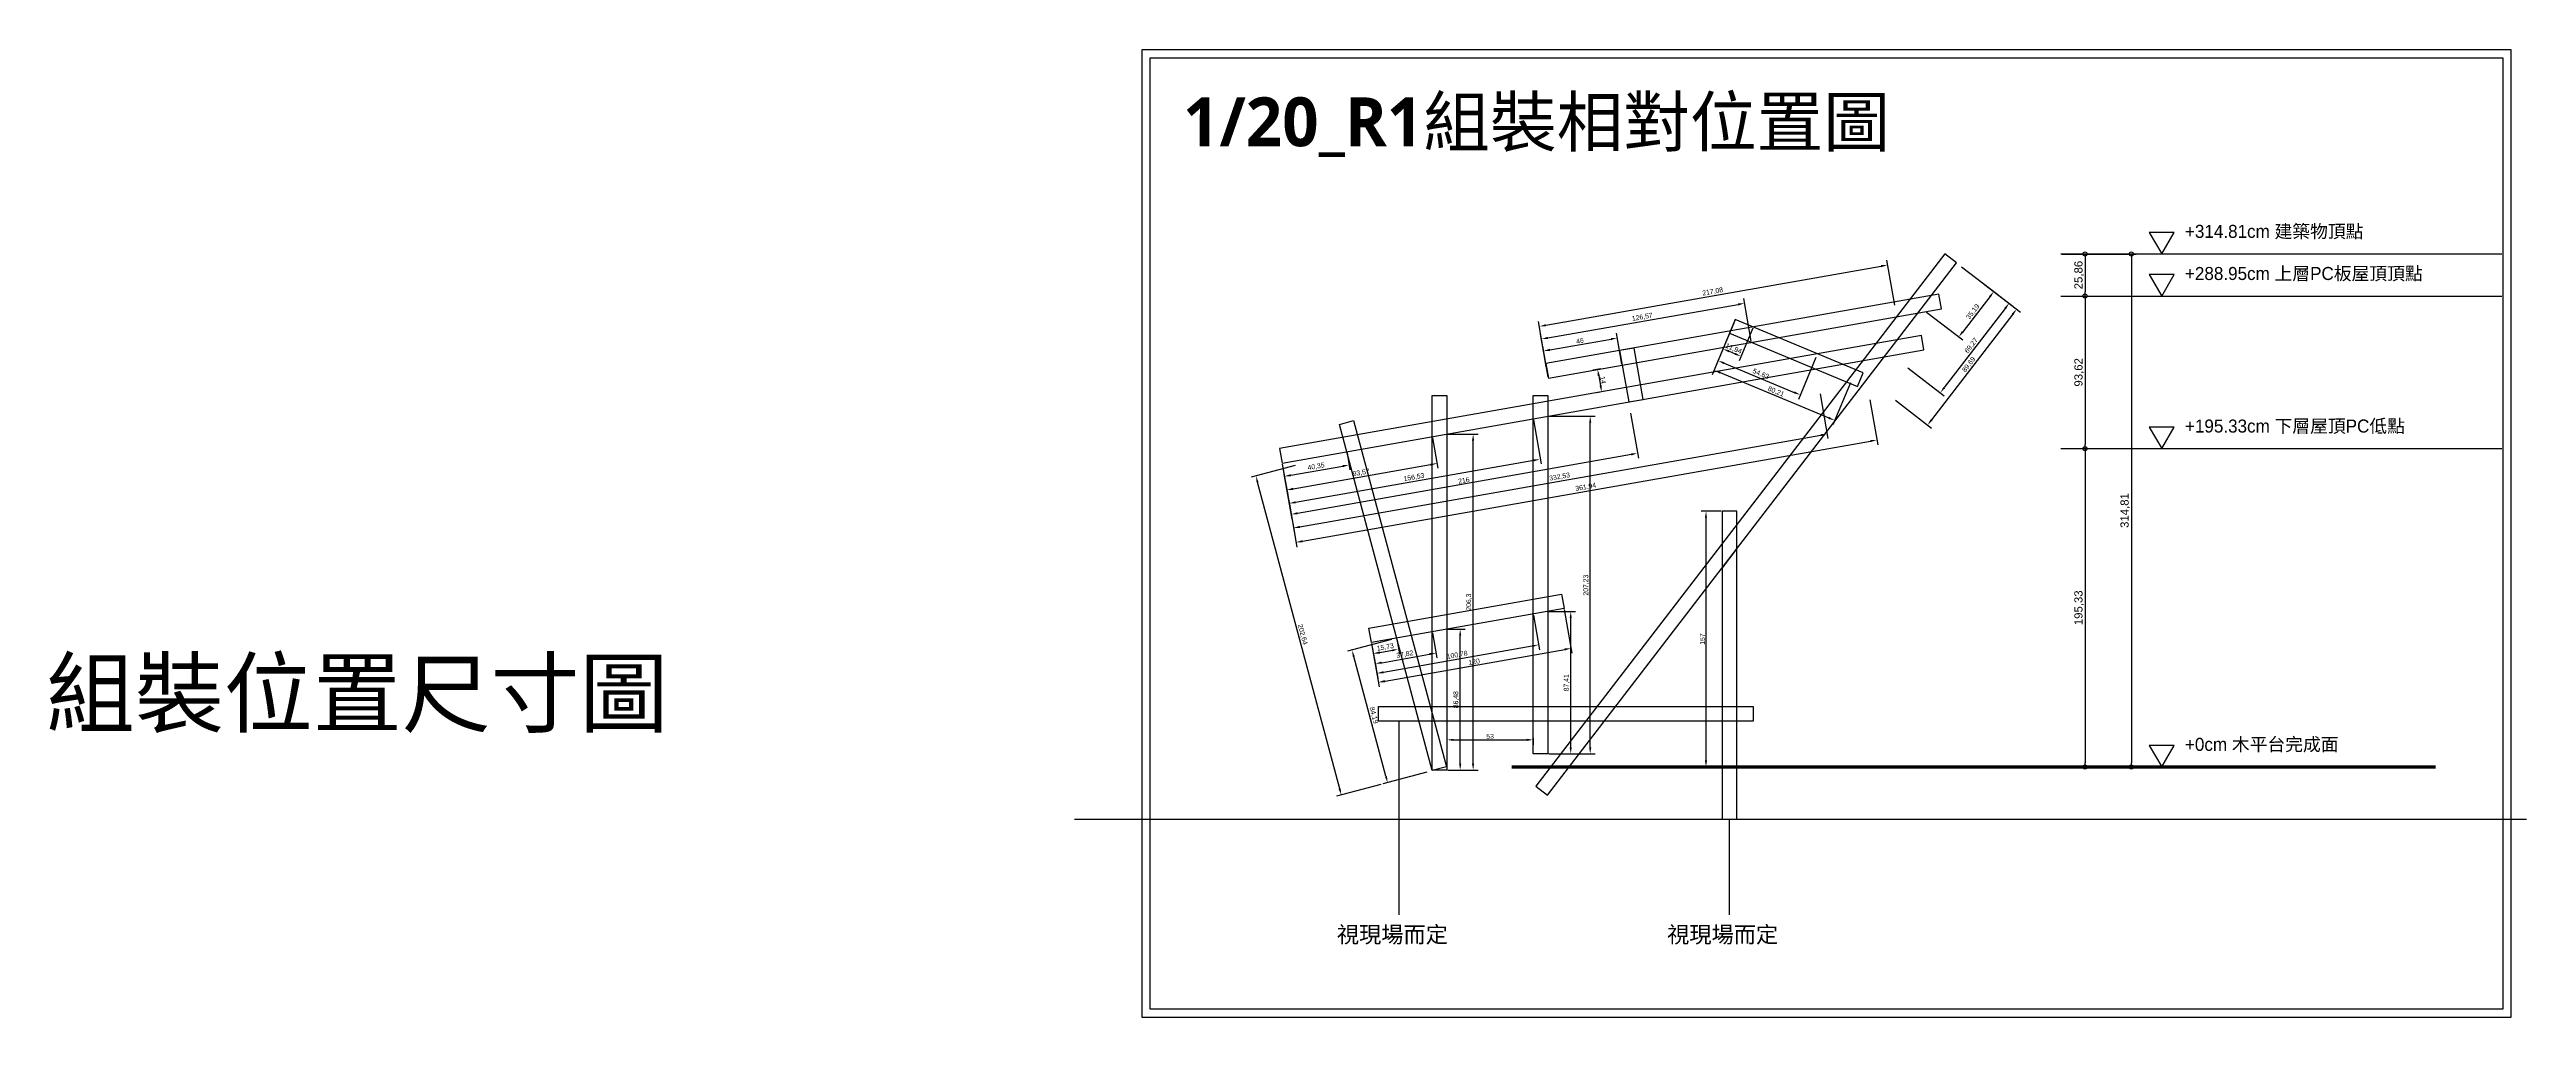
# Model space of a CAD drawing. Header units: millimetres. Extents: x -2666 to 6286, y -11880 to 4849.
# Drawn here: x -1854 to -334, y -8629 to -8035 of the extents above; entities that cross this region are included whole.
import ezdxf

# ---------------------------------------------------------------- set-up
doc = ezdxf.new("R2010")
doc.units = ezdxf.units.MM
for name, color, linetype in [('0-rib-base', 10, 'Continuous'), ('0-rib1', 6, 'Continuous'), ('dim', 244, 'Continuous'), ('木平台完成面', 3, 'Continuous')]:
    doc.layers.add(name, color=color, linetype=linetype)
doc.layers.add('default', color=11, linetype='Continuous', plot=False)
doc.styles.get("Standard").update_dxf_attribs({"font": 'arial.ttf'})
doc.dimstyles.new('ISO-25', dxfattribs={"dimtxt": 5, "dimasz": 2.5, "dimexe": 3, "dimexo": 0.625, "dimtad": 1, "dimtxsty": 'Standard', "dimblk": 'ORIGIN', "dimcen": 2.5, "dimadec": 0, "dimazin": 0, "dimtfac": 1, "dimtmove": 1, "dimatfit": 1, "dimldrblk": 'ORIGIN', "dimfxl": 0, "dimarcsym": 0})
doc.dimstyles.new('短柱', dxfattribs={"dimtxt": 3, "dimasz": 4, "dimexe": 3, "dimexo": 0.625, "dimtad": 1, "dimtxsty": 'Standard', "dimcen": 2.5, "dimadec": 0, "dimazin": 0, "dimtfac": 1, "dimtmove": 1, "dimatfit": 1, "dimldrblk": 'ORIGIN', "dimfxl": 0, "dimarcsym": 0})

# ---------------------------------------------------------------- blocks, each defined once
blk = doc.blocks.new('_Origin')
at = {"color": 0, "linetype": 'ByBlock', "lineweight": -2}
blk.add_line((0, 0), (-1, 0), dxfattribs=at)
blk.add_circle((0, 0), 0.5, dxfattribs=at)
blk = doc.blocks.new('*D613')
at = {"layer": 'Defpoints', "color": 0}
for p in [(-619.6, -8160.1), (-619.6, -8185.9), (-604.6, -8185.9)]:
    blk.add_point(p, dxfattribs=at)
at = {"layer": 'dim', "color": 0, "lineweight": -2}
for p, q in [((-618.9, -8160.1), (-601.6, -8160.1)), ((-604.6, -8162.6), (-604.6, -8183.4)), ((-618.9, -8185.9), (-601.6, -8185.9))]:
    blk.add_line(p, q, dxfattribs=at)
at = {"layer": 'dim', "color": 0, "lineweight": -2, "xscale": 2.5, "yscale": 2.5, "zscale": 2.5}
for p, rotation in [((-604.6, -8160.1), 90), ((-604.6, -8185.9), 270)]:
    blk.add_blockref('_Origin', p, dxfattribs=dict(at, rotation=rotation))
at = {"layer": 'dim', "color": 0, "insert": (-608.2, -8173), "char_height": 5, "attachment_point": 5, "rotation": 90}
blk.add_mtext('25,86', dxfattribs=at)
blk = doc.blocks.new('*D614')
at = {"layer": 'Defpoints', "color": 0}
for p in [(-619.6, -8185.9), (-619.6, -8279.5), (-604.6, -8279.5)]:
    blk.add_point(p, dxfattribs=at)
at = {"layer": 'dim', "color": 0, "lineweight": -2}
for p, q in [((-618.9, -8185.9), (-601.6, -8185.9)), ((-604.6, -8188.4), (-604.6, -8277)), ((-618.9, -8279.5), (-601.6, -8279.5))]:
    blk.add_line(p, q, dxfattribs=at)
at = {"layer": 'dim', "color": 0, "lineweight": -2, "xscale": 2.5, "yscale": 2.5, "zscale": 2.5}
for p, rotation in [((-604.6, -8185.9), 90), ((-604.6, -8279.5), 270)]:
    blk.add_blockref('_Origin', p, dxfattribs=dict(at, rotation=rotation))
at = {"layer": 'dim', "color": 0, "insert": (-608.2, -8232.7), "char_height": 5, "attachment_point": 5, "rotation": 90}
blk.add_mtext('93,62', dxfattribs=at)
blk = doc.blocks.new('*D615')
at = {"layer": 'Defpoints', "color": 0}
for p in [(-619.6, -8279.5), (-619.6, -8474.9), (-604.6, -8474.9)]:
    blk.add_point(p, dxfattribs=at)
at = {"layer": 'dim', "color": 0, "lineweight": -2}
for p, q in [((-618.9, -8279.5), (-601.6, -8279.5)), ((-604.6, -8282), (-604.6, -8472.4)), ((-618.9, -8474.9), (-601.6, -8474.9))]:
    blk.add_line(p, q, dxfattribs=at)
at = {"layer": 'dim', "color": 0, "lineweight": -2, "xscale": 2.5, "yscale": 2.5, "zscale": 2.5}
for p, rotation in [((-604.6, -8279.5), 90), ((-604.6, -8474.9), 270)]:
    blk.add_blockref('_Origin', p, dxfattribs=dict(at, rotation=rotation))
at = {"layer": 'dim', "color": 0, "insert": (-608.2, -8377.2), "char_height": 5, "attachment_point": 5, "rotation": 90}
blk.add_mtext('195,33', dxfattribs=at)
blk = doc.blocks.new('*D612')
at = {"layer": 'Defpoints', "color": 0}
for p in [(-619.6, -8160.1), (-618.9, -8474.9), (-576.2, -8474.9)]:
    blk.add_point(p, dxfattribs=at)
at = {"layer": 'dim', "color": 0, "lineweight": -2}
for p, q in [((-618.9, -8160.1), (-573.2, -8160.1)), ((-576.2, -8162.6), (-576.2, -8472.4)), ((-618.3, -8474.9), (-573.2, -8474.9))]:
    blk.add_line(p, q, dxfattribs=at)
at = {"layer": 'dim', "color": 0, "lineweight": -2, "xscale": 2.5, "yscale": 2.5, "zscale": 2.5}
for p, rotation in [((-576.2, -8160.1), 90), ((-576.2, -8474.9), 270)]:
    blk.add_blockref('_Origin', p, dxfattribs=dict(at, rotation=rotation))
at = {"layer": 'dim', "color": 0, "insert": (-579.9, -8317.5), "char_height": 5, "attachment_point": 5, "rotation": 90}
blk.add_mtext('314,81', dxfattribs=at)
blk = doc.blocks.new('*D616')
at = {"layer": 'Defpoints', "color": 0}
for p in [(-891.6, -8211.6), (-934, -8236.2), (-888.7, -8228.2)]:
    blk.add_point(p, dxfattribs=at)
at = {"layer": 'dim', "color": 0, "lineweight": -2}
for p, q in [((-934.1, -8235.6), (-937.4, -8216.6)), ((-933, -8218.9), (-895.5, -8212.3)), ((-888.8, -8227.6), (-892.1, -8208.6))]:
    blk.add_line(p, q, dxfattribs=at)
at = {"layer": 'dim', "color": 0}
for points in [[(-933.1, -8218.2), (-932.8, -8219.5), (-936.9, -8219.6)], [(-895.6, -8211.6), (-895.4, -8212.9), (-891.6, -8211.6)]]:
    blk.add_solid(points, dxfattribs=at)
at = {"layer": 'dim', "color": 0, "insert": (-914.6, -8213.4), "char_height": 3, "attachment_point": 5, "rotation": 10}
blk.add_mtext('46', dxfattribs=at)
blk = doc.blocks.new('*D617')
at = {"layer": 'Defpoints', "color": 0}
for p in [(-813.5, -8190.3), (-809.3, -8214.3), (-934, -8236.2)]:
    blk.add_point(p, dxfattribs=at)
at = {"layer": 'dim', "color": 0, "lineweight": -2}
for p, q in [((-934.2, -8211.6), (-817.5, -8191)), ((-809.4, -8213.6), (-814.1, -8187.4)), ((-934.1, -8235.6), (-938.7, -8209.3))]:
    blk.add_line(p, q, dxfattribs=at)
at = {"layer": 'dim', "color": 0}
for points in [[(-817.6, -8190.3), (-817.4, -8191.7), (-813.5, -8190.3)], [(-934.4, -8210.9), (-934.1, -8212.2), (-938.2, -8212.3)]]:
    blk.add_solid(points, dxfattribs=at)
at = {"layer": 'dim', "color": 0, "insert": (-876.3, -8198.9), "char_height": 3, "attachment_point": 5, "rotation": 10}
blk.add_mtext('126,57', dxfattribs=at)
blk = doc.blocks.new('*D618')
at = {"layer": 'Defpoints', "color": 0}
for p in [(-725.8, -8166.8), (-720.2, -8198.5), (-934, -8236.2)]:
    blk.add_point(p, dxfattribs=at)
at = {"layer": 'dim', "color": 0, "lineweight": -2}
for p, q in [((-935.6, -8203.8), (-729.7, -8167.5)), ((-721.4, -8191.4), (-726.3, -8163.9)), ((-935.2, -8229.1), (-940.1, -8201.6))]:
    blk.add_line(p, q, dxfattribs=at)
at = {"layer": 'dim', "color": 0}
for points in [[(-729.8, -8166.8), (-729.6, -8168.2), (-725.8, -8166.8)], [(-935.7, -8203.2), (-935.5, -8204.5), (-939.5, -8204.5)]]:
    blk.add_solid(points, dxfattribs=at)
at = {"layer": 'dim', "color": 0, "insert": (-833.1, -8183.3), "char_height": 3, "attachment_point": 5, "rotation": 10}
blk.add_mtext('217,08', dxfattribs=at)
blk = doc.blocks.new('*D619')
at = {"layer": 'Defpoints', "color": 0}
for p in [(-901, -8230.4), (-901.3, -8244.7), (-898.6, -8244.2)]:
    blk.add_point(p, dxfattribs=at)
at = {"layer": 'dim', "color": 0, "lineweight": -2}
for p, q in [((-901.7, -8230.5), (-906.7, -8231.4)), ((-903, -8234.8), (-902, -8240.7)), ((-899.2, -8244.3), (-904.2, -8245.2))]:
    blk.add_line(p, q, dxfattribs=at)
at = {"layer": 'dim', "color": 0}
for points in [[(-902.4, -8234.7), (-903.7, -8235), (-903.7, -8230.9)], [(-901.3, -8240.6), (-902.6, -8240.9), (-901.3, -8244.7)]]:
    blk.add_solid(points, dxfattribs=at)
at = {"layer": 'dim', "color": 0, "insert": (-900.4, -8237.4), "char_height": 3, "attachment_point": 5, "rotation": 280}
blk.add_mtext('14', dxfattribs=at)
blk = doc.blocks.new('*D620')
at = {"layer": 'Defpoints', "color": 0}
for p in [(-1057.6, -8281.4), (-1097.4, -8288.4), (-1056.2, -8289.5)]:
    blk.add_point(p, dxfattribs=at)
at = {"layer": 'dim', "color": 0, "lineweight": -2}
for p, q in [((-1057.5, -8282), (-1055.7, -8292.5)), ((-1097.3, -8289), (-1095.4, -8299.5)), ((-1092, -8295.8), (-1060.1, -8290.2))]:
    blk.add_line(p, q, dxfattribs=at)
at = {"layer": 'dim', "color": 0}
for points in [[(-1092.1, -8295.2), (-1091.9, -8296.5), (-1095.9, -8296.5)], [(-1060.3, -8289.6), (-1060, -8290.9), (-1056.2, -8289.5)]]:
    blk.add_solid(points, dxfattribs=at)
at = {"layer": 'dim', "color": 0, "insert": (-1076.5, -8290.6), "char_height": 3, "attachment_point": 5, "rotation": 10}
blk.add_mtext('40,35', dxfattribs=at)
blk = doc.blocks.new('*D621')
at = {"layer": 'Defpoints', "color": 0}
for p in [(-1005.2, -8272.2), (-1097.4, -8288.4), (-1002.3, -8288.6)]:
    blk.add_point(p, dxfattribs=at)
at = {"layer": 'dim', "color": 0, "lineweight": -2}
for p, q in [((-1005.1, -8272.8), (-1001.8, -8291.6)), ((-1097.3, -8289), (-1093.9, -8307.8)), ((-1090.5, -8304.2), (-1006.3, -8289.3))]:
    blk.add_line(p, q, dxfattribs=at)
at = {"layer": 'dim', "color": 0}
for points in [[(-1006.4, -8288.7), (-1006.1, -8290), (-1002.3, -8288.6)], [(-1090.6, -8303.5), (-1090.4, -8304.8), (-1094.5, -8304.9)]]:
    blk.add_solid(points, dxfattribs=at)
at = {"layer": 'dim', "color": 0, "insert": (-1048.8, -8294.4), "char_height": 3, "attachment_point": 5, "rotation": 10}
blk.add_mtext('93,57', dxfattribs=at)
blk = doc.blocks.new('*D622')
at = {"layer": 'Defpoints', "color": 0}
for p in [(-943.2, -8261.2), (-1097.4, -8288.4), (-938.9, -8286)]:
    blk.add_point(p, dxfattribs=at)
at = {"layer": 'dim', "color": 0, "lineweight": -2}
for p, q in [((-943.1, -8261.8), (-938.3, -8288.9)), ((-1097.3, -8289), (-1092.5, -8316.1)), ((-1089.1, -8312.4), (-942.8, -8286.7))]:
    blk.add_line(p, q, dxfattribs=at)
at = {"layer": 'dim', "color": 0}
for points in [[(-942.9, -8286), (-942.7, -8287.3), (-938.9, -8286)], [(-1089.2, -8311.8), (-1089, -8313.1), (-1093, -8313.1)]]:
    blk.add_solid(points, dxfattribs=at)
at = {"layer": 'dim', "color": 0, "insert": (-1016.4, -8297.2), "char_height": 3, "attachment_point": 5, "rotation": 10}
blk.add_mtext('156,53', dxfattribs=at)
blk = doc.blocks.new('*D623')
at = {"layer": 'Defpoints', "color": 0}
for p in [(-884.7, -8250.9), (-879.1, -8282.3), (-1097.4, -8288.4)]:
    blk.add_point(p, dxfattribs=at)
at = {"layer": 'dim', "color": 0, "lineweight": -2}
for p, q in [((-883.5, -8257.7), (-878.6, -8285.3)), ((-1087.9, -8319.2), (-883, -8283)), ((-1096.2, -8295.2), (-1091.3, -8322.8))]:
    blk.add_line(p, q, dxfattribs=at)
at = {"layer": 'dim', "color": 0}
for points in [[(-883.2, -8282.4), (-882.9, -8283.7), (-879.1, -8282.3)], [(-1088, -8318.5), (-1087.8, -8319.8), (-1091.8, -8319.9)]]:
    blk.add_solid(points, dxfattribs=at)
at = {"layer": 'dim', "color": 0, "insert": (-985.8, -8299), "char_height": 3, "attachment_point": 5, "rotation": 10}
blk.add_mtext('216', dxfattribs=at)
blk = doc.blocks.new('*D624')
at = {"layer": 'Defpoints', "color": 0}
for p in [(-769.9, -8230.7), (-762.9, -8270.5), (-1097.4, -8288.4)]:
    blk.add_point(p, dxfattribs=at)
at = {"layer": 'dim', "color": 0, "lineweight": -2}
for p, q in [((-767.2, -8245.8), (-762.4, -8273.4)), ((-1086.4, -8327.5), (-766.8, -8271.2)), ((-1094.7, -8303.6), (-1089.8, -8331.2))]:
    blk.add_line(p, q, dxfattribs=at)
at = {"layer": 'dim', "color": 0}
for points in [[(-766.9, -8270.5), (-766.7, -8271.8), (-762.9, -8270.5)], [(-1086.5, -8326.9), (-1086.3, -8328.2), (-1090.4, -8328.2)]]:
    blk.add_solid(points, dxfattribs=at)
at = {"layer": 'dim', "color": 0, "insert": (-927, -8296.9), "char_height": 3, "attachment_point": 5, "rotation": 10}
blk.add_mtext('332,53', dxfattribs=at)
blk = doc.blocks.new('*D625')
at = {"layer": 'Defpoints', "color": 0}
for p in [(-740.9, -8225.6), (-732.4, -8274.2), (-1097.4, -8288.4)]:
    blk.add_point(p, dxfattribs=at)
at = {"layer": 'dim', "color": 0, "lineweight": -2}
for p, q in [((-736.7, -8249.6), (-731.8, -8277.1)), ((-1084.9, -8336.3), (-736.3, -8274.9)), ((-1093.1, -8312.4), (-1088.3, -8340))]:
    blk.add_line(p, q, dxfattribs=at)
at = {"layer": 'dim', "color": 0}
for points in [[(-736.4, -8274.2), (-736.2, -8275.5), (-732.4, -8274.2)], [(-1085, -8335.7), (-1084.7, -8337), (-1088.8, -8337)]]:
    blk.add_solid(points, dxfattribs=at)
at = {"layer": 'dim', "color": 0, "insert": (-911, -8303.2), "char_height": 3, "attachment_point": 5, "rotation": 10}
blk.add_mtext('361,94', dxfattribs=at)
blk = doc.blocks.new('*D626')
at = {"layer": 'Defpoints', "color": 0}
for p in [(-1054.4, -8403.2), (-1027, -8395.8), (-1005.2, -8477.1)]:
    blk.add_point(p, dxfattribs=at)
at = {"layer": 'dim', "color": 0, "lineweight": -2}
for p, q in [((-1030.3, -8396.7), (-1057.3, -8403.9)), ((-1033.7, -8480.6), (-1053.4, -8407)), ((-1008.5, -8478), (-1035.5, -8485.3))]:
    blk.add_line(p, q, dxfattribs=at)
at = {"layer": 'dim', "color": 0}
for points in [[(-1052.8, -8406.9), (-1054, -8407.2), (-1054.4, -8403.2)], [(-1033, -8480.4), (-1034.3, -8480.8), (-1032.6, -8484.5)]]:
    blk.add_solid(points, dxfattribs=at)
at = {"layer": 'dim', "color": 0, "insert": (-1041.2, -8443.2), "char_height": 3, "attachment_point": 5, "rotation": 285}
blk.add_mtext('84,19', dxfattribs=at)
blk = doc.blocks.new('*D627')
at = {"layer": 'Defpoints', "color": 0}
for p in [(-1057.6, -8281.4), (-1113.4, -8296.3), (-1005.2, -8477.1)]:
    blk.add_point(p, dxfattribs=at)
at = {"layer": 'dim', "color": 0, "lineweight": -2}
for p, q in [((-1089.3, -8289.9), (-1116.3, -8297.1)), ((-1062, -8488.2), (-1112.4, -8300.2)), ((-1036.8, -8485.6), (-1063.9, -8492.9))]:
    blk.add_line(p, q, dxfattribs=at)
at = {"layer": 'dim', "color": 0}
for points in [[(-1111.8, -8300), (-1113, -8300.4), (-1113.4, -8296.3)], [(-1061.4, -8488), (-1062.7, -8488.4), (-1061, -8492.1)]]:
    blk.add_solid(points, dxfattribs=at)
at = {"layer": 'dim', "color": 0, "insert": (-1084.9, -8393.6), "char_height": 3, "attachment_point": 5, "rotation": 285}
blk.add_mtext('202,64', dxfattribs=at)
blk = doc.blocks.new('*D628')
at = {"layer": 'Defpoints', "color": 0}
for p in [(-996.2, -8390.4), (-988.1, -8390.4), (-996.2, -8476.9)]:
    blk.add_point(p, dxfattribs=at)
at = {"layer": 'dim', "color": 0, "lineweight": -2}
for p, q in [((-995.6, -8390.4), (-985.1, -8390.4)), ((-988.1, -8472.9), (-988.1, -8394.4)), ((-995.6, -8476.9), (-985.1, -8476.9))]:
    blk.add_line(p, q, dxfattribs=at)
at = {"layer": 'dim', "color": 0}
for points in [[(-988.7, -8394.4), (-987.4, -8394.4), (-988.1, -8390.4)], [(-988.7, -8472.9), (-987.4, -8472.9), (-988.1, -8476.9)]]:
    blk.add_solid(points, dxfattribs=at)
at = {"layer": 'dim', "color": 0, "insert": (-990.5, -8433.6), "char_height": 3, "attachment_point": 5, "rotation": 90}
blk.add_mtext('86,48', dxfattribs=at)
blk = doc.blocks.new('*D629')
at = {"layer": 'Defpoints', "color": 0}
for p in [(-996.2, -8270.6), (-980.1, -8270.6), (-996.2, -8476.9)]:
    blk.add_point(p, dxfattribs=at)
at = {"layer": 'dim', "color": 0, "lineweight": -2}
for p, q in [((-995.6, -8270.6), (-977.1, -8270.6)), ((-980.1, -8472.9), (-980.1, -8274.6)), ((-995.6, -8476.9), (-977.1, -8476.9))]:
    blk.add_line(p, q, dxfattribs=at)
at = {"layer": 'dim', "color": 0}
for points in [[(-980.8, -8274.6), (-979.5, -8274.6), (-980.1, -8270.6)], [(-980.8, -8472.9), (-979.5, -8472.9), (-980.1, -8476.9)]]:
    blk.add_solid(points, dxfattribs=at)
at = {"layer": 'dim', "color": 0, "insert": (-982.6, -8373.7), "char_height": 3, "attachment_point": 5, "rotation": 90}
blk.add_mtext('206,3', dxfattribs=at)
blk = doc.blocks.new('*D630')
at = {"layer": 'Defpoints', "color": 0}
for p in [(-996.2, -8456.3), (-943.2, -8456.3), (-943.2, -8458.2)]:
    blk.add_point(p, dxfattribs=at)
at = {"layer": 'dim', "color": 0, "lineweight": -2}
for p, q in [((-996.2, -8456.9), (-996.2, -8461.2)), ((-992.2, -8458.2), (-947.2, -8458.2)), ((-943.2, -8456.9), (-943.2, -8461.2))]:
    blk.add_line(p, q, dxfattribs=at)
at = {"layer": 'dim', "color": 0}
for points in [[(-992.2, -8457.6), (-992.2, -8458.9), (-996.2, -8458.2)], [(-947.2, -8457.6), (-947.2, -8458.9), (-943.2, -8458.2)]]:
    blk.add_solid(points, dxfattribs=at)
at = {"layer": 'dim', "color": 0, "insert": (-969.7, -8456.1), "char_height": 3, "attachment_point": 5}
blk.add_mtext('53', dxfattribs=at)
blk = doc.blocks.new('*D633')
at = {"layer": 'Defpoints', "color": 0}
for p in [(-934.2, -8379.5), (-920.2, -8379.5), (-934.2, -8466.9)]:
    blk.add_point(p, dxfattribs=at)
at = {"layer": 'dim', "color": 0, "lineweight": -2}
for p, q in [((-933.6, -8379.5), (-917.2, -8379.5)), ((-920.2, -8462.9), (-920.2, -8383.5)), ((-933.6, -8466.9), (-917.2, -8466.9))]:
    blk.add_line(p, q, dxfattribs=at)
at = {"layer": 'dim', "color": 0}
for points in [[(-920.9, -8383.5), (-919.6, -8383.5), (-920.2, -8379.5)], [(-920.9, -8462.9), (-919.6, -8462.9), (-920.2, -8466.9)]]:
    blk.add_solid(points, dxfattribs=at)
at = {"layer": 'dim', "color": 0, "insert": (-922.7, -8423.2), "char_height": 3, "attachment_point": 5, "rotation": 90}
blk.add_mtext('87,41', dxfattribs=at)
blk = doc.blocks.new('*D634')
at = {"layer": 'Defpoints', "color": 0}
for p in [(-934.2, -8259.6), (-908.3, -8259.6), (-934.2, -8466.9)]:
    blk.add_point(p, dxfattribs=at)
at = {"layer": 'dim', "color": 0, "lineweight": -2}
for p, q in [((-933.3, -8259.6), (-905.3, -8259.6)), ((-908.3, -8462.9), (-908.3, -8263.6)), ((-933.3, -8466.9), (-905.3, -8466.9))]:
    blk.add_line(p, q, dxfattribs=at)
at = {"layer": 'dim', "color": 0}
for points in [[(-908.9, -8263.6), (-907.6, -8263.6), (-908.3, -8259.6)], [(-908.9, -8462.9), (-907.6, -8462.9), (-908.3, -8466.9)]]:
    blk.add_solid(points, dxfattribs=at)
at = {"layer": 'dim', "color": 0, "insert": (-910.7, -8363.3), "char_height": 3, "attachment_point": 5, "rotation": 90}
blk.add_mtext('207,23', dxfattribs=at)
blk = doc.blocks.new('*D635')
at = {"layer": 'Defpoints', "color": 0}
for p in [(-819.3, -8200.3), (-808.3, -8204.9), (-815.7, -8222.9)]:
    blk.add_point(p, dxfattribs=at)
at = {"layer": 'dim', "color": 0, "lineweight": -2}
for p, q in [((-819.5, -8200.9), (-827.9, -8221)), ((-808.5, -8205.5), (-816.9, -8225.6)), ((-823.1, -8219.8), (-819.4, -8221.3))]:
    blk.add_line(p, q, dxfattribs=at)
at = {"layer": 'dim', "color": 0}
for points in [[(-822.8, -8219.2), (-823.3, -8220.4), (-826.8, -8218.3)], [(-819.2, -8220.7), (-819.7, -8221.9), (-815.7, -8222.9)]]:
    blk.add_solid(points, dxfattribs=at)
at = {"layer": 'dim', "color": 0, "insert": (-820.3, -8218.3), "char_height": 3, "attachment_point": 5, "rotation": 337.4}
blk.add_mtext('11,94', dxfattribs=at)
blk = doc.blocks.new('*D636')
at = {"layer": 'Defpoints', "color": 0}
for p in [(-819.3, -8200.3), (-768.9, -8221.3), (-779.4, -8246.5)]:
    blk.add_point(p, dxfattribs=at)
at = {"layer": 'dim', "color": 0, "lineweight": -2}
for p, q in [((-820.2, -8202.5), (-830.9, -8228.3)), ((-826.1, -8227.1), (-783.1, -8245)), ((-769.8, -8223.5), (-780.5, -8249.3))]:
    blk.add_line(p, q, dxfattribs=at)
at = {"layer": 'dim', "color": 0}
for points in [[(-825.8, -8226.5), (-826.4, -8227.7), (-829.8, -8225.5)], [(-782.8, -8244.4), (-783.3, -8245.6), (-779.4, -8246.5)]]:
    blk.add_solid(points, dxfattribs=at)
at = {"layer": 'dim', "color": 0, "insert": (-803.6, -8233.8), "char_height": 3, "attachment_point": 5, "rotation": 337.4}
blk.add_mtext('54,63', dxfattribs=at)
blk = doc.blocks.new('*D637')
at = {"layer": 'Defpoints', "color": 0}
for p in [(-819.3, -8200.3), (-745.3, -8231.2), (-758.2, -8262.2)]:
    blk.add_point(p, dxfattribs=at)
at = {"layer": 'dim', "color": 0, "lineweight": -2}
for p, q in [((-822.6, -8208.3), (-833.4, -8234.2)), ((-828.5, -8232.9), (-761.9, -8260.7)), ((-748.6, -8239.1), (-759.3, -8265))]:
    blk.add_line(p, q, dxfattribs=at)
at = {"layer": 'dim', "color": 0}
for points in [[(-828.3, -8232.3), (-828.8, -8233.5), (-832.2, -8231.4)], [(-761.6, -8260.1), (-762.1, -8261.3), (-758.2, -8262.2)]]:
    blk.add_solid(points, dxfattribs=at)
at = {"layer": 'dim', "color": 0, "insert": (-794.3, -8244.6), "char_height": 3, "attachment_point": 5, "rotation": 337.4}
blk.add_mtext('80,21', dxfattribs=at)
blk = doc.blocks.new('*D638')
at = {"layer": 'Defpoints', "color": 0}
for p in [(-690.6, -8160.1), (-712, -8188), (-682.1, -8211)]:
    blk.add_point(p, dxfattribs=at)
at = {"layer": 'dim', "color": 0, "lineweight": -2}
for p, q in [((-680.4, -8167.9), (-658.2, -8184.9)), ((-663.1, -8186.3), (-679.6, -8207.8)), ((-701.9, -8195.8), (-679.7, -8212.8))]:
    blk.add_line(p, q, dxfattribs=at)
at = {"layer": 'dim', "color": 0}
for points in [[(-663.6, -8185.9), (-662.5, -8186.7), (-660.6, -8183.1)], [(-680.2, -8207.4), (-679.1, -8208.2), (-682.1, -8211)]]:
    blk.add_solid(points, dxfattribs=at)
at = {"layer": 'dim', "color": 0, "insert": (-673.3, -8195.6), "char_height": 3, "attachment_point": 5, "rotation": 52.4532}
blk.add_mtext('35,19', dxfattribs=at)
blk = doc.blocks.new('*D639')
at = {"layer": 'Defpoints', "color": 0}
for p in [(-690.6, -8160.1), (-732.8, -8215), (-693.4, -8245.2)]:
    blk.add_point(p, dxfattribs=at)
at = {"layer": 'dim', "color": 0, "lineweight": -2}
for p, q in [((-671.1, -8175.1), (-648.9, -8192.1)), ((-653.7, -8193.5), (-691, -8242.1)), ((-713.3, -8230), (-691.1, -8247.1))]:
    blk.add_line(p, q, dxfattribs=at)
at = {"layer": 'dim', "color": 0}
for points in [[(-654.2, -8193.1), (-653.1, -8193.9), (-651.2, -8190.3)], [(-691.5, -8241.7), (-690.5, -8242.5), (-693.4, -8245.2)]]:
    blk.add_solid(points, dxfattribs=at)
at = {"layer": 'dim', "color": 0, "insert": (-674.3, -8216.3), "char_height": 3, "attachment_point": 5, "rotation": 52.4532}
blk.add_mtext('69,27', dxfattribs=at)
blk = doc.blocks.new('*D640')
at = {"layer": 'Defpoints', "color": 0}
for p in [(-690.6, -8160.1), (-745.3, -8231.2), (-701.2, -8265)]:
    blk.add_point(p, dxfattribs=at)
at = {"layer": 'dim', "color": 0, "lineweight": -2}
for p, q in [((-666.4, -8178.7), (-644.2, -8195.7)), ((-649, -8197.1), (-698.8, -8261.9)), ((-721, -8249.8), (-698.8, -8266.9))]:
    blk.add_line(p, q, dxfattribs=at)
at = {"layer": 'dim', "color": 0}
for points in [[(-649.5, -8196.7), (-648.5, -8197.5), (-646.6, -8193.9)], [(-699.3, -8261.4), (-698.2, -8262.3), (-701.2, -8265)]]:
    blk.add_solid(points, dxfattribs=at)
at = {"layer": 'dim', "color": 0, "insert": (-675.8, -8228), "char_height": 3, "attachment_point": 5, "rotation": 52.4532}
blk.add_mtext('89,69', dxfattribs=at)
blk = doc.blocks.new('*D642')
at = {"layer": 'Defpoints', "color": 0}
for p in [(-1042.5, -8398.5), (-1027, -8395.8), (-1025.8, -8402.6)]:
    blk.add_point(p, dxfattribs=at)
at = {"layer": 'dim', "color": 0, "lineweight": -2}
for p, q in [((-1042.4, -8399.2), (-1040.8, -8408.3)), ((-1037.3, -8404.6), (-1029.7, -8403.3)), ((-1026.9, -8396.4), (-1025.3, -8405.5))]:
    blk.add_line(p, q, dxfattribs=at)
at = {"layer": 'dim', "color": 0}
for points in [[(-1037.5, -8403.9), (-1037.2, -8405.3), (-1041.3, -8405.3)], [(-1029.8, -8402.6), (-1029.6, -8403.9), (-1025.8, -8402.6)]]:
    blk.add_solid(points, dxfattribs=at)
at = {"layer": 'dim', "color": 0, "insert": (-1034, -8401.5), "char_height": 3, "attachment_point": 5, "rotation": 10}
blk.add_mtext('15,73', dxfattribs=at)
blk = doc.blocks.new('*D643')
at = {"layer": 'Defpoints', "color": 0}
for p in [(-1042.5, -8398.5), (-1005.2, -8392), (-1002.9, -8405)]:
    blk.add_point(p, dxfattribs=at)
at = {"layer": 'dim', "color": 0, "lineweight": -2}
for p, q in [((-1042.4, -8399.2), (-1039.7, -8414.5)), ((-1005.1, -8392.6), (-1002.4, -8407.9)), ((-1036.2, -8410.9), (-1006.9, -8405.7))]:
    blk.add_line(p, q, dxfattribs=at)
at = {"layer": 'dim', "color": 0}
for points in [[(-1007, -8405), (-1006.8, -8406.3), (-1002.9, -8405)], [(-1036.4, -8410.2), (-1036.1, -8411.5), (-1040.2, -8411.5)]]:
    blk.add_solid(points, dxfattribs=at)
at = {"layer": 'dim', "color": 0, "insert": (-1022, -8405.9), "char_height": 3, "attachment_point": 5, "rotation": 10}
blk.add_mtext('37,82', dxfattribs=at)
blk = doc.blocks.new('*D644')
at = {"layer": 'Defpoints', "color": 0}
for p in [(-943.2, -8381), (-1042.5, -8398.5), (-939.9, -8399.9)]:
    blk.add_point(p, dxfattribs=at)
at = {"layer": 'dim', "color": 0, "lineweight": -2}
for p, q in [((-943.1, -8381.7), (-939.4, -8402.9)), ((-1042.4, -8399.2), (-1038.6, -8420.4)), ((-1035.2, -8416.7), (-943.8, -8400.6))]:
    blk.add_line(p, q, dxfattribs=at)
at = {"layer": 'dim', "color": 0}
for points in [[(-944, -8400), (-943.7, -8401.3), (-939.9, -8399.9)], [(-1035.3, -8416.1), (-1035.1, -8417.4), (-1039.1, -8417.4)]]:
    blk.add_solid(points, dxfattribs=at)
at = {"layer": 'dim', "color": 0, "insert": (-989.9, -8406.3), "char_height": 3, "attachment_point": 5, "rotation": 10}
blk.add_mtext('100,78', dxfattribs=at)
blk = doc.blocks.new('*D645')
at = {"layer": 'Defpoints', "color": 0}
for p in [(-924.3, -8377.7), (-1042.5, -8398.5), (-920, -8402.1)]:
    blk.add_point(p, dxfattribs=at)
at = {"layer": 'dim', "color": 0, "lineweight": -2}
for p, q in [((-924.2, -8378.3), (-919.5, -8405)), ((-1042.4, -8399.2), (-1037.7, -8425.8)), ((-1034.2, -8422.2), (-923.9, -8402.7))]:
    blk.add_line(p, q, dxfattribs=at)
at = {"layer": 'dim', "color": 0}
for points in [[(-924.1, -8402.1), (-923.8, -8403.4), (-920, -8402.1)], [(-1034.4, -8421.5), (-1034.1, -8422.9), (-1038.2, -8422.9)]]:
    blk.add_solid(points, dxfattribs=at)
at = {"layer": 'dim', "color": 0, "insert": (-979.5, -8410.3), "char_height": 3, "attachment_point": 5, "rotation": 10}
blk.add_mtext('120', dxfattribs=at)
blk = doc.blocks.new('*D665')
at = {"color": 0, "lineweight": -2}
for p, q in [((-827.9, -8317.9), (-840.2, -8317.9)), ((-837.2, -8470.9), (-837.2, -8321.9)), ((-827.9, -8474.9), (-840.2, -8474.9))]:
    blk.add_line(p, q, dxfattribs=at)
at = {"color": 0}
for points in [[(-837.9, -8321.9), (-836.6, -8321.9), (-837.2, -8317.9)], [(-837.9, -8470.9), (-836.6, -8470.9), (-837.2, -8474.9)]]:
    blk.add_solid(points, dxfattribs=at)
at = {"layer": 'Defpoints', "color": 0}
for p in [(-837.2, -8317.9), (-827.2, -8317.9), (-827.2, -8474.9)]:
    blk.add_point(p, dxfattribs=at)
at = {"color": 0, "insert": (-839.4, -8396.4), "char_height": 3, "attachment_point": 5, "rotation": 90}
blk.add_mtext('157', dxfattribs=at)

msp = doc.modelspace()

# ---------------------------------------------------------------- linework, layer by layer
msp.add_line((-827.226, -8474.869), (-818.226, -8474.869))
at = {"layer": '0-rib-base'}
msp.add_lwpolyline([(-808.226, -8437.869), (-808.226, -8446.869), (-1038.226, -8446.869), (-1038.226, -8437.869)], close=True, dxfattribs=at)
at = {"layer": '0-rib1'}
for points in [[(-934.536, -8492.203), (-683.46, -8165.547), (-690.596, -8160.062), (-941.672, -8486.719), (-934.536, -8492.203)], [(-1042.474, -8398.543), (-1044.037, -8389.679), (-925.86, -8368.842), (-924.297, -8377.705), (-1042.474, -8398.543)]]:
    msp.add_lwpolyline(points, dxfattribs=at)
for points in [[(-935.514, -8227.369), (-933.951, -8236.232), (-692.673, -8193.688), (-694.236, -8184.825)], [(-819.3, -8200.347), (-822.759, -8208.655), (-744.286, -8241.321), (-740.827, -8233.012)], [(-1098.938, -8279.539), (-1097.375, -8288.403), (-703.452, -8218.943), (-705.014, -8210.08)], [(-881.35, -8217.818), (-890.213, -8219.381), (-884.656, -8250.895), (-875.793, -8249.332)], [(-1005.23, -8476.873), (-1005.23, -8246.873), (-996.23, -8246.873), (-996.23, -8476.873)], [(-943.226, -8466.869), (-943.226, -8246.869), (-934.226, -8246.869), (-934.226, -8466.869)], [(-1005.196, -8477.132), (-1062.136, -8264.628), (-1053.442, -8262.299), (-996.502, -8474.802)], [(-818.226, -8437.869), (-818.226, -8317.869), (-827.226, -8317.869), (-827.226, -8437.869)], [(-827.226, -8352.59), (-827.226, -8506.869), (-818.226, -8506.869), (-818.226, -8340.88)]]:
    msp.add_lwpolyline(points, close=True, dxfattribs=at)
at = {"layer": 'default'}
msp.add_line((-1224.726, -8506.869), (-333.726, -8506.869), dxfattribs=at)
for points in [[(-1183.251, -8034.605), (-343.251, -8034.605), (-343.251, -8628.605), (-1183.251, -8628.605)], [(-1178.251, -8039.605), (-348.251, -8039.605), (-348.251, -8623.605), (-1178.251, -8623.605)]]:
    msp.add_lwpolyline(points, close=True, dxfattribs=at)
at = {"layer": 'dim'}
for p, q in [((-1025.41, -8565.644), (-1025.41, -8446.788)), ((-822.726, -8565.644), (-822.726, -8506.869))]:
    msp.add_line(p, q, dxfattribs=at)
for points in [[(-619.563, -8160.062), (-348.784, -8160.062)], [(-619.563, -8185.921), (-348.784, -8185.921)], [(-619.563, -8279.539), (-348.784, -8279.539)]]:
    msp.add_lwpolyline(points, dxfattribs=at)
at = {"layer": '木平台完成面'}
for points in [[(-557.587, -8160.062), (-549.946, -8146.827), (-565.228, -8146.827)], [(-557.587, -8185.921), (-549.946, -8172.686), (-565.228, -8172.686)], [(-557.587, -8279.539), (-549.946, -8266.305), (-565.228, -8266.305)], [(-557.587, -8474.869), (-549.946, -8461.635), (-565.228, -8461.635)]]:
    msp.add_lwpolyline(points, close=True, dxfattribs=at)
at = {"layer": '木平台完成面', "const_width": 2}
msp.add_lwpolyline([(-389.544, -8474.869), (-956.411, -8474.869)], dxfattribs=at)

# ---------------------------------------------------------------- texts
at = {"layer": 'default', "insert": (-1855.859, -8409.489), "char_height": 40, "attachment_point": 1}
msp.add_mtext_dynamic_manual_height_columns('{\\fPMingLiU|b0|i0|c136|p18;組裝位置尺寸圖}', width=430.53379, gutter_width=12.5, heights=[0], dxfattribs=at)
at = {"layer": 'dim', "attachment_point": 1}
for s, width, insert, char_height in [('{\\fMicrosoft JhengHei|b1|i0|c136|p34;1/20_R1組裝相對位置圖}', 540.89861, (-1158.107, -8063.95), 30), ('{\\fPMingLiU|b0|i0|c136|p18;視現場而定}', 124.30794, (-1063.783, -8572.719), 10), ('{\\fPMingLiU|b0|i0|c136|p18;視現場而定}', 124.30794, (-861.099, -8572.719), 10)]:
    msp.add_mtext_dynamic_manual_height_columns(s, width=width, gutter_width=12.5, heights=[0], dxfattribs=dict(at, insert=insert, char_height=char_height))
at = {"layer": '木平台完成面', "char_height": 8, "attachment_point": 1}
for s, insert in [('{\\fPMingLiU|b0|i0|c136|p18;+314.81cm 建築物頂點}', (-543.3, -8142.184)), ('{\\fPMingLiU|b0|i0|c136|p18;+288.95cm 上層PC板屋頂頂點}', (-543.3, -8168.043)), ('{\\fPMingLiU|b0|i0|c136|p18;+195.33cm 下層屋頂PC低點}', (-543.3, -8261.662)), ('{\\fPMingLiU|b0|i0|c136|p18;+0cm 木平台完成面}', (-543.3, -8456.992))]:
    msp.add_mtext_dynamic_manual_height_columns(s, width=202.4063, gutter_width=12.5, heights=[0], dxfattribs=dict(at, insert=insert))

# ---------------------------------------------------------------- dimensions: what is measured, and where the dimension line sits
dim = msp.add_aligned_dim(p1=(-827.226, -8474.869), p2=(-827.226, -8317.869), distance=9.998, dimstyle='短柱', override={"dimfxl": 50})
dim.commit()
dim.dimension.update_dxf_attribs({"geometry": '*D665', "text_midpoint": (-839.381, -8396.369)})
at = {"layer": 'dim'}
for p1, p2, distance, picture, middle in [((-690.596, -8160.062), (-745.251, -8231.17), 55.551, '*D640', (-675.804, -8227.99)), ((-690.596, -8160.062), (-732.808, -8214.981), 49.648, '*D639', (-674.263, -8216.298)), ((-690.596, -8160.062), (-712.043, -8187.965), 37.809, '*D638', (-673.267, -8195.575)), ((-933.951, -8236.232), (-720.168, -8198.536), 32.214, '*D618', (-833.075, -8183.269)), ((-933.9513, -8236.232), (-809.3087, -8214.2541), 24.3156, '*D617', (-876.274, -8198.9058)), ((-819.3, -8200.347), (-745.251, -8231.17), -33.617, '*D637', (-794.261, -8244.552)), ((-819.3, -8200.347), (-768.868, -8221.339), -27.297, '*D636', (-803.641, -8233.802)), ((-819.3, -8200.347), (-808.28, -8204.934), -19.41, '*D635', (-820.316, -8218.318)), ((-933.951, -8236.232), (-888.65, -8228.244), 16.937, '*D616', (-914.616, -8213.434)), ((-1097.375, -8288.403), (-740.934, -8225.553), -49.383, '*D625', (-911, -8303.219)), ((-1097.375, -8288.403), (-769.897, -8230.66), -40.416, '*D624', (-927.039, -8296.942)), ((-901.038, -8230.428), (-898.607, -8244.216), -2.714, '*D619', (-900.396, -8237.423)), ((-1097.375, -8288.403), (-884.656, -8250.895), -31.94, '*D623', (-985.844, -8298.979)), ((-1097.375, -8288.403), (-943.226, -8261.222), -25.123, '*D622', (-1016.359, -8297.163)), ((-934.226, -8466.869), (-934.226, -8259.635), -25.963, '*D634', (-910.691, -8363.252)), ((-1005.196, -8477.132), (-1057.643, -8281.397), 57.766, '*D627', (-1084.872, -8393.587)), ((-1097.375, -8288.403), (-1005.23, -8272.155), -16.738, '*D621', (-1048.817, -8294.372)), ((-1097.3747, -8288.4027), (-1057.6426, -8281.3969), -8.2633, '*D620', (-1076.4954, -8290.6466)), ((-996.2297, -8476.873), (-996.2297, -8270.5681), -16.0903, '*D629', (-982.5673, -8373.7206)), ((-1042.474, -8398.543), (-924.297, -8377.705), -24.722, '*D645', (-979.467, -8410.346)), ((-1042.474, -8398.543), (-943.226, -8381.042), -19.161, '*D644', (-989.944, -8406.271)), ((-996.2297, -8476.873), (-996.2297, -8390.3885), -8.17, '*D628', (-990.4875, -8433.6307)), ((-934.226, -8466.869), (-934.226, -8379.456), -14.004, '*D633', (-922.65, -8423.162)), ((-1005.196, -8477.132), (-1026.985, -8395.812), 28.415, '*D626', (-1041.192, -8443.198)), ((-1042.474, -8398.543), (-1005.23, -8391.975), -13.205, '*D643', (-1021.98, -8405.872)), ((-1042.474, -8398.543), (-1026.985, -8395.812), -6.858, '*D642', (-1033.96, -8401.54)), ((-996.23, -8456.252), (-943.226, -8456.252), -1.977, '*D630', (-969.728, -8456.071))]:
    dim = msp.add_aligned_dim(p1=p1, p2=p2, distance=distance, dimstyle='短柱', dxfattribs=at)
    dim.commit()
    dim.dimension.update_dxf_attribs({"geometry": picture, "text_midpoint": middle})
for base, p1, p2, picture, middle in [((-604.563, -8185.921), (-619.563, -8160.062), (-619.563, -8185.921), '*D613', (-608.193, -8172.991)), ((-576.243, -8474.869), (-619.563, -8160.062), (-618.938, -8474.869), '*D612', (-579.873, -8317.466)), ((-604.563, -8279.539), (-619.563, -8185.921), (-619.563, -8279.539), '*D614', (-608.193, -8232.73)), ((-604.563, -8474.869), (-619.563, -8279.539), (-619.563, -8474.869), '*D615', (-608.193, -8377.204))]:
    dim = msp.add_linear_dim(base=base, p1=p1, p2=p2, angle=90, dimstyle='ISO-25', dxfattribs=at)
    dim.commit()
    dim.dimension.update_dxf_attribs({"geometry": picture, "text_midpoint": middle})

doc.saveas('drawing.dxf')
